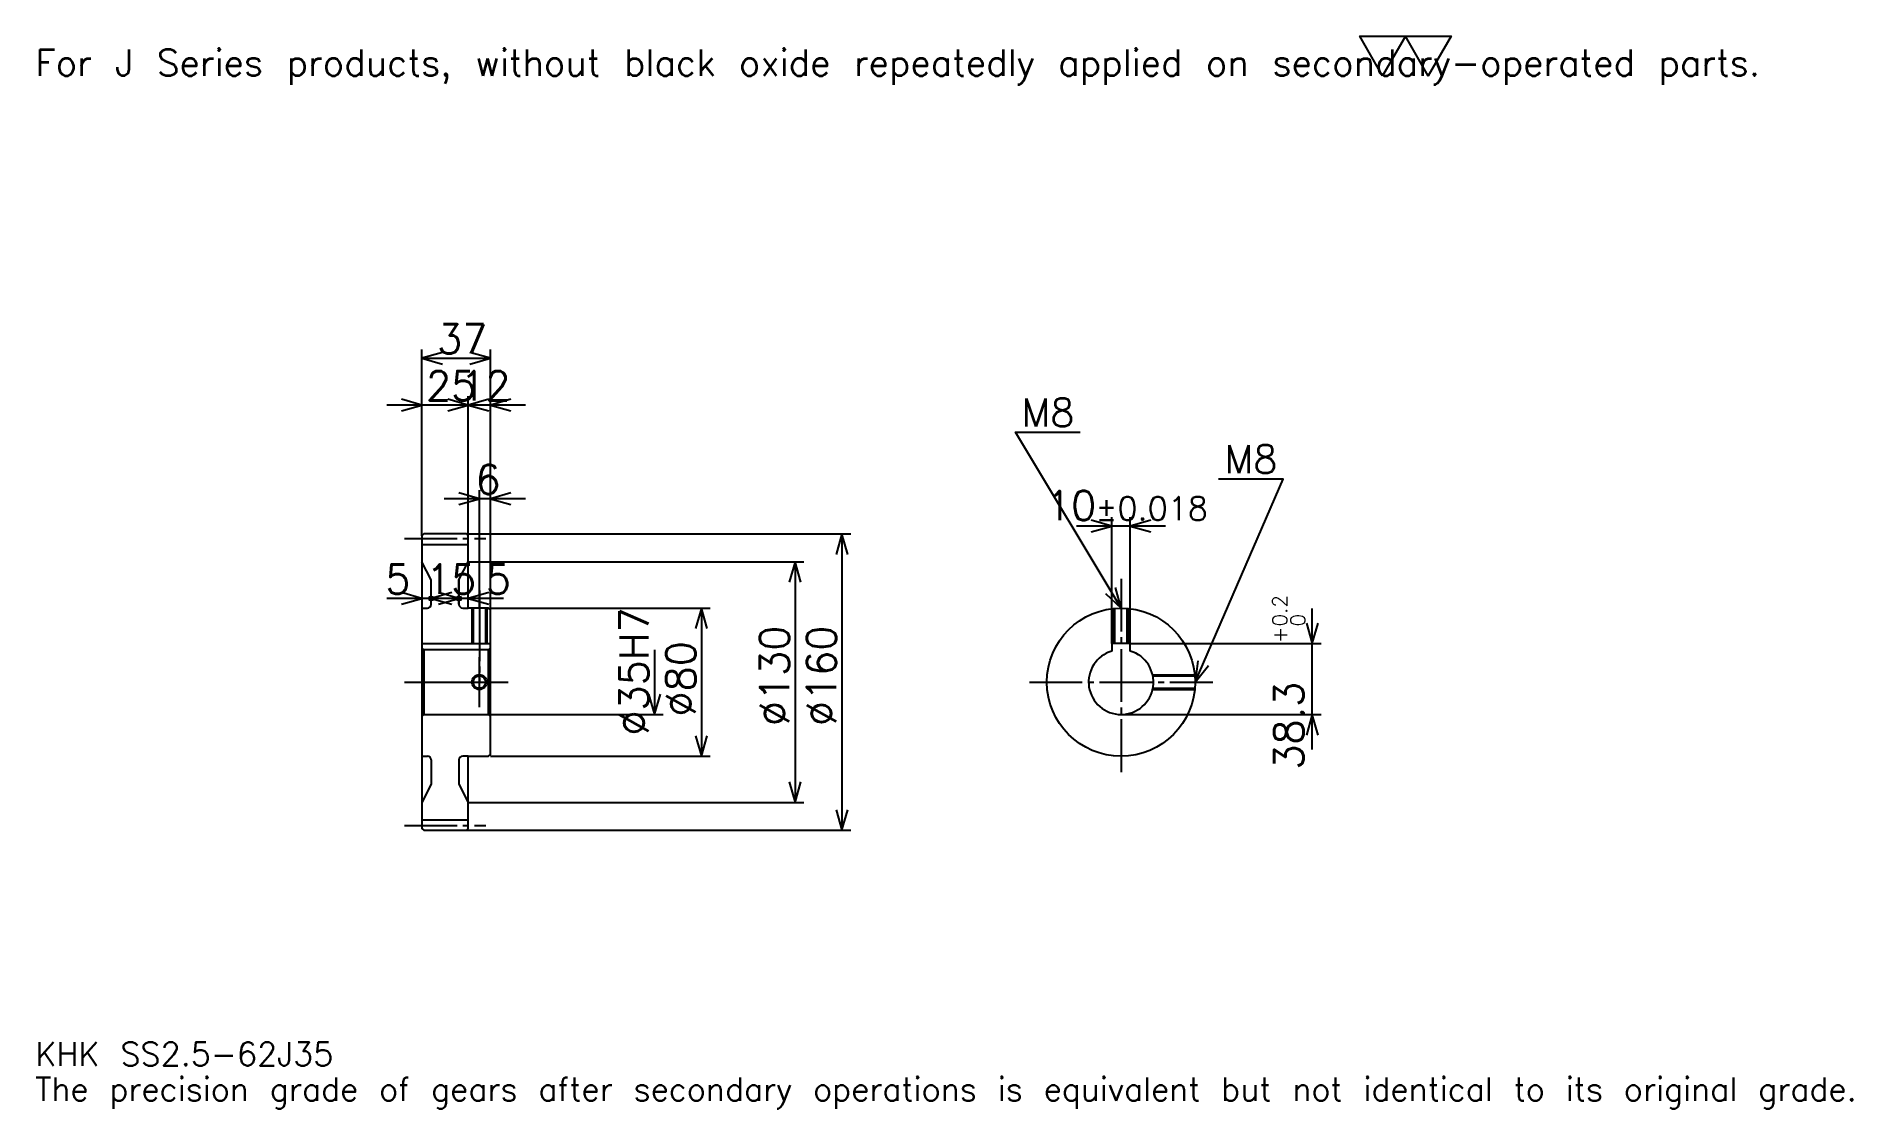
# Model space of a CAD drawing. Extents: x 32 to 1013, y 12 to 591.
import ezdxf

# ---------------------------------------------------------------- set-up
doc = ezdxf.new("R2010")
doc.units = 0
doc.linetypes.add('DASHDOT', pattern=[37.945945, 28.459459, -3.162162, 3.162162, -3.162162])
doc.layers.get('0').update_dxf_attribs({"linetype": 'CONTINUOUS'})
doc.layers.add('DASHDOT', color=6, linetype='DASHDOT')
doc.styles.add('KANJI', font='TXT', dxfattribs={"bigfont": 'BIGFONT'})

msp = doc.modelspace()

# ---------------------------------------------------------------- linework, layer by layer
at = {"color": 5}
for p, q in [((240.324326, 321.905396), (240.324326, 421.513519)), ((240.324326, 416.770264), (277.324341, 416.770264)), ((277.324341, 321.905396), (277.324341, 421.513519)), ((265.324341, 321.905396), (265.324341, 396.216217)), ((284.297302, 391.472961), (221.351349, 391.472961)), ((296.297302, 391.472961), (246.351349, 391.472961)), ((271.324341, 321.905396), (271.324341, 345.621643)), ((296.297302, 340.878387), (252.351349, 340.878387)), ((641.702698, 326.175659), (593.756775, 326.175659)), ((612.729736, 262.705414), (612.729736, 330.918915)), ((622.729736, 262.705414), (622.729736, 330.918915)), ((240.324326, 320.905396), (240.324326, 321.905396)), ((264.324341, 321.905396), (277.324341, 321.905396)), ((265.324341, 320.905396), (265.324341, 321.905396)), ((271.324341, 281.905396), (271.324341, 321.905396)), ((271.324341, 281.905396), (271.324341, 321.905396)), ((277.324341, 321.905396), (471.797302, 321.905396)), ((277.324341, 280.905396), (277.324341, 321.905396)), ((467.054077, 321.905396), (467.054077, 161.905411)), ((265.324341, 306.905396), (277.324341, 306.905396)), ((277.324341, 306.905396), (446.5, 306.905396)), ((441.756775, 306.905396), (441.756775, 176.905411)), ((264.297302, 287.067566), (221.351349, 287.067566)), ((279.297302, 287.067566), (226.351349, 287.067566)), ((284.297302, 287.067566), (241.351349, 287.067566)), ((277.324341, 281.905396), (395.905396, 281.905396)), ((391.16217, 281.905396), (391.16217, 201.905411)), ((720.972961, 205.432434), (720.972961, 281.678375)), ((365.864868, 259.405396), (365.864868, 224.405411)), ((622.729736, 262.705414), (725.716248, 262.705414)), ((277.324341, 224.405411), (370.608093, 224.405411)), ((617.729736, 224.405411), (725.716248, 224.405411)), ((277.324341, 201.905411), (395.905396, 201.905411)), ((265.324341, 176.905411), (277.324341, 176.905411)), ((277.324341, 176.905411), (446.5, 176.905411)), ((264.324341, 161.905411), (277.324341, 161.905411)), ((277.324341, 161.905411), (471.797302, 161.905411))]:
    msp.add_line(p, q, dxfattribs=at)
at = {"color": 4}
for p, q in [((240.324326, 316.280396), (265.324341, 316.280396)), ((260.324341, 297.092346), (260.324341, 283.905396)), ((240.324326, 281.905396), (243.324326, 281.905396)), ((262.324341, 281.905396), (265.324341, 281.905396)), ((240.324326, 262.705414), (277.324341, 262.705414)), ((277.324341, 260.405396), (276.324341, 259.405396)), ((240.324326, 223.405411), (241.324326, 224.405411)), ((277.324341, 223.405411), (276.324341, 224.405411)), ((240.324326, 201.905411), (243.324326, 201.905411)), ((260.324341, 199.905411), (260.324341, 186.71846)), ((265.324341, 201.905411), (262.324341, 201.905411)), ((240.324326, 167.530411), (265.324341, 167.530411))]:
    msp.add_line(p, q, dxfattribs=at)
at = {"color": 7}
msp.add_lwpolyline([(758.918945, 569.189209), (746.586487, 590.56543), (795.91626, 590.56543), (783.583801, 569.189209), (771.251404, 590.56543), (758.918945, 569.189209)], dxfattribs=at)
at = {"color": 5}
for points in [[(251.391891, 419.932434), (240.324326, 416.770264), (251.391891, 413.608124)], [(266.256744, 413.608124), (277.324341, 416.770264), (266.256744, 419.932434)], [(229.25676, 388.310822), (240.324326, 391.472961), (229.25676, 394.635132)], [(254.25676, 388.310822), (265.324341, 391.472961), (254.25676, 394.635132)], [(276.391907, 394.635132), (265.324341, 391.472961), (276.391907, 388.310822)], [(288.391907, 394.635132), (277.324341, 391.472961), (288.391907, 388.310822)], [(617.729736, 281.905396), (560.810791, 376.770264), (595.594604, 376.770264)], [(260.256744, 337.716217), (271.324341, 340.878387), (260.256744, 344.040558)], [(288.391907, 344.040558), (277.324341, 340.878387), (288.391907, 337.716217)], [(657.729736, 241.905411), (705.16217, 351.472961), (670.378357, 351.472961)], [(601.66217, 323.013519), (612.729736, 326.175659), (601.66217, 329.33783)], [(633.797302, 329.33783), (622.729736, 326.175659), (633.797302, 323.013519)], [(470.216217, 310.83783), (467.054077, 321.905396), (463.891907, 310.83783)], [(444.918915, 295.83783), (441.756775, 306.905396), (438.594604, 295.83783)], [(229.25676, 283.905396), (240.324326, 287.067566), (229.25676, 290.229736)], [(245.324326, 287.067566), (244.375671, 288.016235), (246.27298, 288.016235), (246.27298, 286.118927), (244.375671, 286.118927), (244.375671, 288.016235), (245.324326, 287.067566), (246.27298, 286.118927), (246.27298, 288.016235), (245.324326, 287.067566)], [(256.391907, 290.229736), (245.324326, 287.067566), (256.391907, 283.905396)], [(249.25676, 283.905396), (260.324341, 287.067566), (249.25676, 290.229736)], [(260.324341, 287.067566), (259.375671, 288.016235), (261.27298, 288.016235), (261.27298, 286.118927), (259.375671, 286.118927), (259.375671, 288.016235), (260.324341, 287.067566), (261.27298, 286.118927), (261.27298, 288.016235), (260.324341, 287.067566)], [(276.391907, 290.229736), (265.324341, 287.067566), (276.391907, 283.905396)], [(609.323975, 289.76886), (617.729736, 281.905396), (614.747009, 293.022705)], [(394.32431, 270.83783), (391.16217, 281.905396), (388, 270.83783)], [(717.810791, 273.77298), (720.972961, 262.705414), (724.135132, 273.77298)], [(659.22467, 253.318359), (657.729736, 241.905411), (665.028503, 250.805847)], [(362.702698, 235.472977), (365.864868, 224.405411), (369.027039, 235.472977)], [(724.135132, 213.337845), (720.972961, 224.405411), (717.810791, 213.337845)], [(388, 212.972977), (391.16217, 201.905411), (394.32431, 212.972977)], [(438.594604, 187.972977), (441.756775, 176.905411), (444.918915, 187.972977)], [(463.891907, 172.972977), (467.054077, 161.905411), (470.216217, 172.972977)]]:
    msp.add_lwpolyline(points, dxfattribs=at)
at = {"color": 4}
for points in [[(265.324341, 320.905396), (264.324341, 321.905396), (241.324326, 321.905396), (240.324326, 320.905396), (240.324326, 223.405411)], [(240.324326, 223.405411), (240.324326, 162.905411), (241.324326, 161.905411), (264.324341, 161.905411), (265.324341, 162.905411), (265.324341, 201.905411), (276.324341, 201.905411), (277.324341, 202.905411), (277.324341, 280.905396), (276.324341, 281.905396), (265.324341, 281.905396), (265.324341, 320.905396)], [(245.324326, 283.905396), (245.324326, 297.092346), (240.324326, 306.905396)], [(260.324341, 283.905396), (260.324341, 297.092346), (265.324341, 306.905396)], [(267.324341, 281.905396), (267.324341, 262.705414)], [(267.999329, 281.905396), (267.999329, 262.705414)], [(274.649323, 281.905396), (274.649323, 262.705414)], [(275.324341, 281.905396), (275.324341, 262.705414)], [(613.729736, 262.705414), (613.729736, 281.704895)], [(614.404724, 262.705414), (614.404724, 281.766968)], [(621.054749, 262.705414), (621.054749, 281.766968)], [(621.729736, 262.705414), (621.729736, 281.704895)], [(240.324326, 260.405396), (241.324326, 259.405396), (241.324326, 224.405411), (276.324341, 224.405411), (276.324341, 259.405396), (241.324326, 259.405396)], [(622.729736, 258.675934), (622.729736, 262.705414), (612.729736, 262.705414), (612.729736, 258.675934)], [(634.766418, 245.905411), (657.529236, 245.905411)], [(634.91095, 245.230408), (657.591309, 245.230408)], [(634.766418, 237.905411), (657.529236, 237.905411)], [(634.91095, 238.580414), (657.591309, 238.580414)], [(245.324326, 199.905411), (245.324326, 186.71846), (240.324326, 176.905411)], [(260.324341, 199.905411), (260.324341, 186.71846), (265.324341, 176.905411)]]:
    msp.add_lwpolyline(points, dxfattribs=at)
for centre, radius in [((617.729736, 241.905411), 40), ((271.324341, 241.905411), 3.325)]:
    msp.add_circle(centre, radius, dxfattribs=at)
at = {"color": 7}
msp.add_circle((271.324341, 241.905411), 4, dxfattribs=at)
at = {"color": 4}
for centre, radius, start, end in [((243.324326, 283.905396), 2, 270, 0), ((262.324341, 283.905396), 2, 180, 270), ((617.729736, 241.905411), 17.5, 106.601549926, 73.398450074), ((243.324326, 199.905411), 2, 0, 90), ((262.324341, 199.905411), 2, 90, 180)]:
    msp.add_arc(centre, radius, start, end, dxfattribs=at)
at = {"layer": 'DASHDOT', "color": 7}
for p, q in [((230.837845, 319.405396), (274.810822, 319.405396)), ((617.729736, 297.716217), (617.729736, 192.418915)), ((271.324341, 281.905396), (271.324341, 241.905411)), ((230.837845, 241.905411), (286.810822, 241.905411)), ((568.243225, 241.905411), (667.216248, 241.905411)), ((230.837845, 164.405411), (274.810822, 164.405411))]:
    msp.add_line(p, q, dxfattribs=at)
for points in [[(271.324341, 291.391907), (271.324341, 253.218918)], [(271.324341, 228.41893), (271.324341, 255.391891)], [(257.83783, 241.905411), (284.810822, 241.905411)]]:
    msp.add_lwpolyline(points, dxfattribs=at)

# ---------------------------------------------------------------- texts
at = {"color": 7, "style": 'KANJI'}
for s, height, p in [('For J Series products, without black oxide repeatedly applied on secondary-operated parts.', 14.22973, (31.621622, 569.189209)), ('37', 15.810811, (248.547302, 419.299988)), ('25', 15.810811, (242.547302, 394.002686)), ('12', 15.810811, (261.047302, 394.002686)), ('M8', 15.178379, (563.972961, 379.932434)), ('M8', 15.178379, (673.540527, 354.635132)), ('6', 15.810811, (269.185822, 343.408112)), ('10', 15.810811, (577.187683, 329.33783)), ('%%p0.018', 12.648649, (603.906006, 329.33783)), ('5', 15.810811, (220.560806, 289.59729)), ('15', 15.810811, (242.547302, 289.59729)), ('5', 15.810811, (274.810822, 289.59729)), ('KHK SS2.5-62J35', 12.648649, (31.621622, 34.783783)), ('The precision grade of gears after secondary operations is equivalent but not identical to its original grade.', 12.648649, (31.621622, 15.810811))]:
    msp.add_text(s, height=height, dxfattribs=at).set_placement(p)
for s, height, p in [('0.2', 7.905405, (707.375671, 271.932617)), ('%%c35H7', 15.810811, (362.702698, 213.05069)), ('0', 7.905405, (717.178406, 271.932617)), ('%%c130', 15.810811, (438.594604, 218.189194)), ('%%c160', 15.810811, (463.891907, 218.189194)), ('+', 7.905405, (707.375671, 263.078583)), ('%%c80', 15.810811, (388, 223.327713)), ('38.3', 15.810811, (716.229736, 194.643127))]:
    msp.add_text(s, height=height, rotation=90, dxfattribs=at).set_placement(p)

doc.saveas('drawing.dxf')
